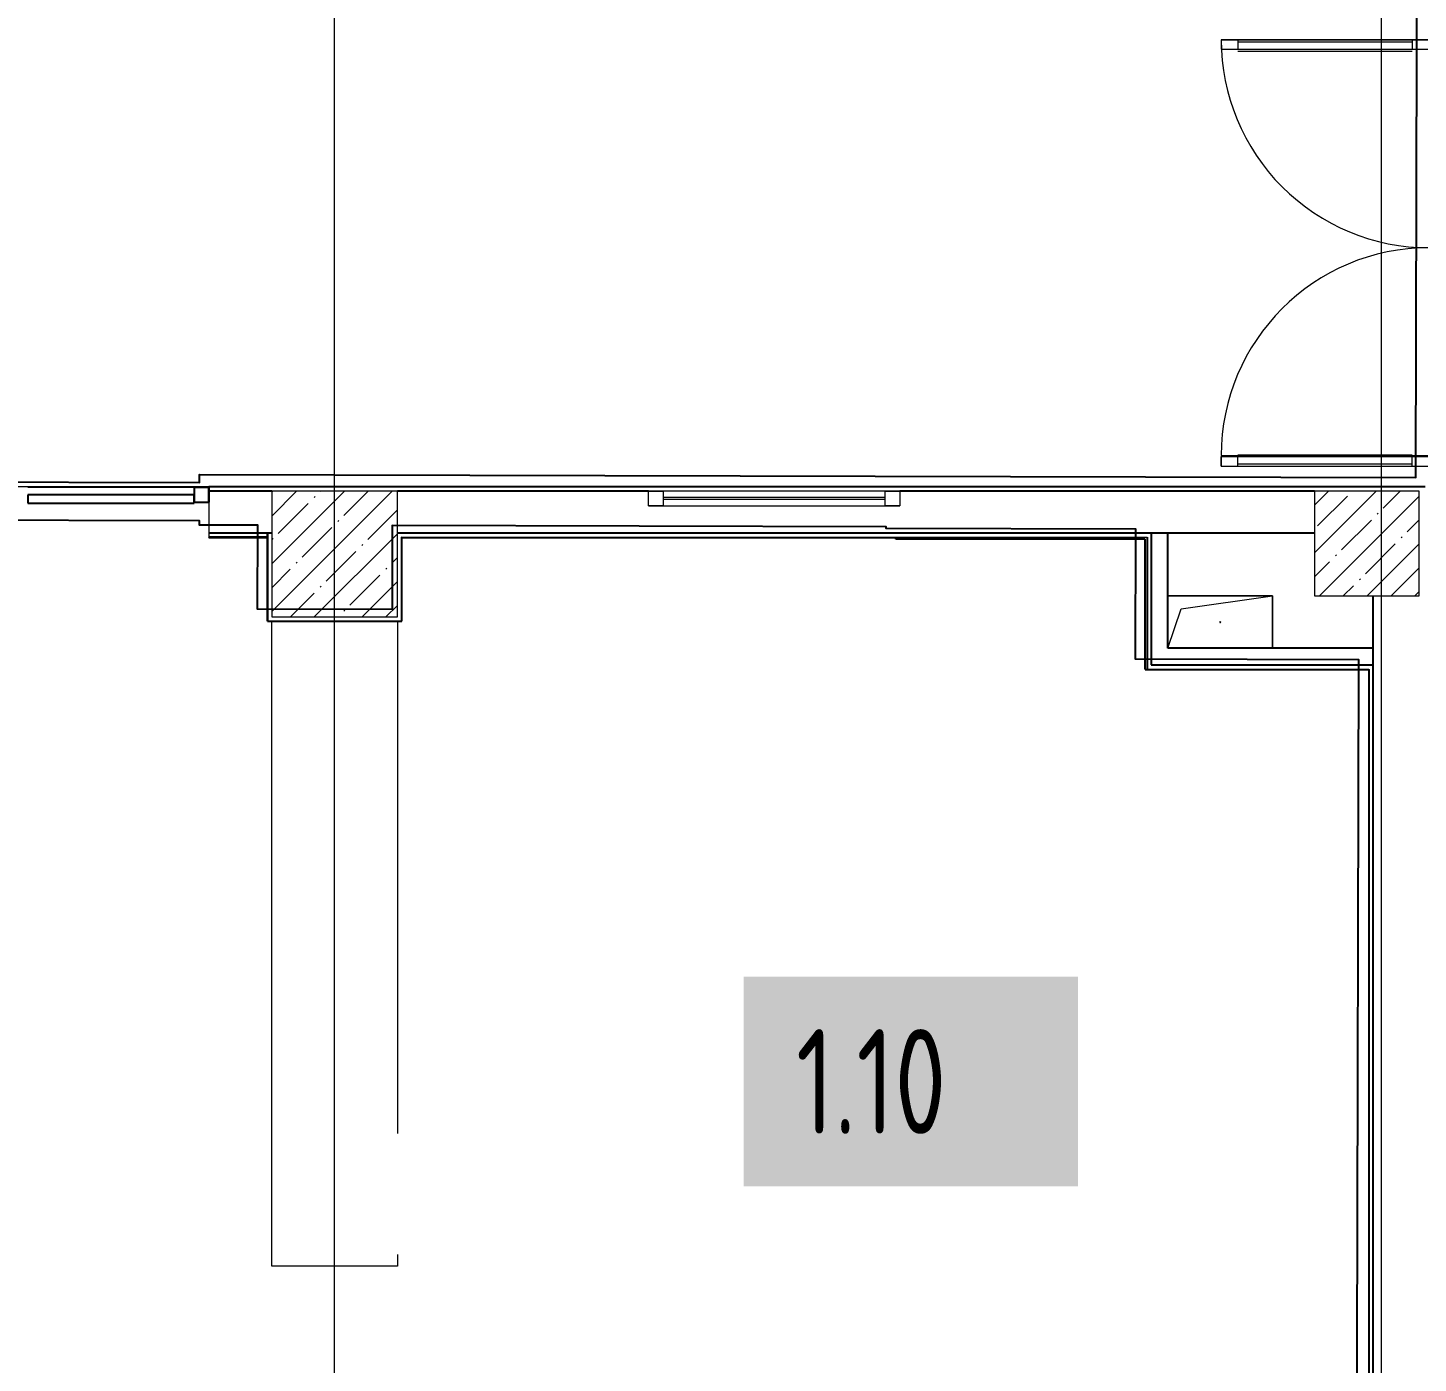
# Model space of a CAD drawing. Header units: millimetres. Extents: x 3914 to 443608, y -156176 to 78197.
# Drawn here: x 58102 to 64742, y -142377 to -136000 of the extents above; entities that cross this region are included whole.
import ezdxf

# ---------------------------------------------------------------- set-up
doc = ezdxf.new("R2010")
doc.units = ezdxf.units.MM
for name, color, linetype, lineweight in [('A-DETL-GENF', 7, 'Continuous', 9), ('A-DOOR-1', 7, 'Continuous', 5), ('A-FLOR', 7, 'Continuous', 9), ('A-GENM', 7, 'Continuous', 9), ('A-GLAZ', 7, 'Continuous', 9), ('A-GLAZ-1', 7, 'Continuous', 5), ('A-GLAZ-CURT-2', 7, 'Continuous', 25), ('A-GLAZ-CWMG', 7, 'Continuous', 9), ('A-GLAZ-CWMG-1', 7, 'Continuous', 25), ('S-COLS-1', 7, 'Continuous', 5), ('Оси', 7, 'Continuous', 9)]:
    doc.layers.add(name, color=color, linetype=linetype, lineweight=lineweight)
doc.styles.add('СПДС', font='ГОСТ тип А.ttf', dxfattribs={"width": 0.9})

# ---------------------------------------------------------------- blocks, each defined once
blk = doc.blocks.new('BSC_Колонна _Прямоугольная - 600х600-V39-Объем проектирования 1 этажа')
at = {"layer": 'S-COLS-1'}
h = blk.add_hatch(dxfattribs=at)
h.set_pattern_fill('FP_65', color=256, style=0, pattern_type=2)
h.set_pattern_definition([(45, (-33310, -7600), (-114.04925, 114.04925), []), (45, (-33195.95, -7600), (-114.04925, 114.04925), [201.613, -40.323, 6.706, -33.617])])
h.paths.add_polyline_path([(300, -300), (300, 300), (-300, 300), (-300, -300)])
for p, q in [((300, 300), (-300, 300)), ((-300, 300), (-300, -300)), ((300, -300), (300, 300)), ((-300, -300), (300, -300))]:
    blk.add_line(p, q, dxfattribs=at)
blk = doc.blocks.new('Дверь_Витражная_остекление_ - ДВН_ДАО_Главный вход_1800 в свету 5-32258809-Объем проектирования 1 этажа')
at = {"layer": 'A-DETL-GENF'}
for p, q in [((992.5, 20), (992.5, -20)), ((992.5, 20), (992.5, -20)), ((-947.5, -20), (-992.5, -20)), ((-947.5, -20), (-992.5, -20)), ((-992.5, -1012.5), (-992.5, -20.8)), ((-992.5, -20.8), (-992.5, -1012.5)), ((-947.5, -1012.5), (-947.5, -20.8)), ((-947.5, -1012.5), (-947.5, -20.8)), ((997.5, -1012.5), (997.5, -20)), ((997.5, -20), (997.5, -1012.5)), ((1042.5, -1012.5), (1042.5, -20)), ((1042.5, -1012.5), (1042.5, -20)), ((-992.5, -100), (-947.5, -100)), ((-982.5, -932.5), (-982.5, -100)), ((-938.5, -932.5), (-938.5, -100)), ((988.5, -932.5), (988.5, -100)), ((1042.5, -100), (997.5, -100)), ((1032.5, -932.5), (1032.5, -100)), ((-992.5, -932.5), (-947.5, -932.5)), ((1042.5, -932.5), (997.5, -932.5)), ((-992.5, -1012.5), (-947.5, -1012.5)), ((-992.5, -1012.5), (-947.5, -1012.5)), ((1042.5, -1012.5), (997.5, -1012.5)), ((997.5, -1012.5), (1042.5, -1012.5))]:
    blk.add_line(p, q, dxfattribs=at)
at = {"layer": 'A-DOOR-1'}
for p, q in [((-1042.5, 20), (-992.5, 20)), ((-1042.5, -20), (-1042.5, 20)), ((-992.5, 20), (-992.5, -20)), ((992.5, 20), (1042.5, 20)), ((992.5, -20), (992.5, 20)), ((1042.5, 20), (1042.5, -20)), ((-992.5, -20), (-1042.5, -20)), ((-992.5, -1012.5), (-992.5, -20.8)), ((1042.5, -20), (992.5, -20)), ((992.5, -1012.5), (992.5, -20.8))]:
    blk.add_line(p, q, dxfattribs=at)
for centre, start, end in [((-992.5, -20), 270, 0), ((992.5, -20), 180, 270)]:
    blk.add_arc(centre, 992.5, start, end, dxfattribs=at)
blk = doc.blocks.new('BSC_Колонна _Прямоугольная - 500х500-V97-Объем проектирования 1 этажа')
at = {"layer": 'S-COLS-1'}
h = blk.add_hatch(dxfattribs=at)
h.set_pattern_fill('FP_113', color=256, style=0, pattern_type=2)
h.set_pattern_definition([(45, (-38240, -7650), (-114.04925, 114.04925), []), (45, (-38125.95, -7650), (-114.04925, 114.04925), [201.613, -40.323, 6.706, -33.617])])
h.paths.add_polyline_path([(30, -250), (250, -250), (250, 250), (-250, 250), (-250, -250)])
for p, q in [((250, 250), (-250, 250)), ((-250, 250), (-250, -250)), ((250, -250), (250, 250)), ((-250, -250), (250, -250))]:
    blk.add_line(p, q, dxfattribs=at)
blk = doc.blocks.new('GM_Отверстие прямоугольное _в плите_ - Отверстие-V119-Объем проектирования 1 этажа')
at = {"layer": 'A-GENM'}
for p, q in [((-250, 125), (250, 125)), ((250, 125), (-250, 125)), ((-187.5, 62.5), (250, 125)), ((250, 125), (250, -125)), ((250, -125), (250, 125)), ((-250, -125), (-187.5, 62.5))]:
    blk.add_line(p, q, dxfattribs=at)
for start, end in [(360, 180), (180, 360)]:
    blk.add_arc((0, 0), 2.5, start, end, dxfattribs=at)
blk = doc.blocks.new('Прямоугольный импост - 50 x 70 мм-V257-Объем проектирования 1 этажа')
at = {"layer": 'A-GLAZ-CWMG-1'}
for p, q in [((-70, 35), (0, 35)), ((-70, -35), (-70, 35)), ((0, 35), (0, -35)), ((0, -35), (-70, -35))]:
    blk.add_line(p, q, dxfattribs=at)
blk = doc.blocks.new('Системная панель - Стекло - 40мм-V261-Объем проектирования 1 этажа')
at = {"layer": 'A-GLAZ-CURT-2'}
for p, q in [((397.5, 0), (-397.5, 0)), ((-397.5, 0), (-397.5, -40)), ((397.5, -40), (397.5, 0)), ((-397.5, -40), (397.5, -40))]:
    blk.add_line(p, q, dxfattribs=at)
blk = doc.blocks.new('Прямоугольный импост - 50 x 70 мм-V263-Объем проектирования 1 этажа')
at = {"layer": 'A-GLAZ-CWMG'}
blk.add_line((32640, 7918), (31845, 7918), dxfattribs=at)
blk = doc.blocks.new('120_Окно_СКБ_1Ст - 120_Окно_СКБ_1Ст 400х1200 EI30-24228909-Объем проектирования 1 этажа')
at = {"layer": 'A-GLAZ'}
for p, q in [((-600, 30), (-600, 100)), ((-600, 100), (-530, 100)), ((-530, 100), (-530, 30)), ((530, 30), (530, 100)), ((530, 100), (600, 100)), ((600, 100), (600, 30)), ((-530, 30), (-600, 30)), ((600, 30), (530, 30))]:
    blk.add_line(p, q, dxfattribs=at)
at = {"layer": 'A-GLAZ-1'}
for p, q in [((600, 100), (-600, 100)), ((530, 70), (-530, 70)), ((-600, 30), (600, 30)), ((530, 60), (-530, 60))]:
    blk.add_line(p, q, dxfattribs=at)

msp = doc.modelspace()

# ---------------------------------------------------------------- linework, layer by layer
for p, q in [((64776, -138191.7), (58967, -138191.7)), ((58967, -138191.7), (58967, -138192.7)), ((58967, -138192.7), (58967, -138264.7)), ((59267, -138212.7), (58967, -138212.7)), ((61067, -138212.7), (59867, -138212.7)), ((64247, -138212.7), (62267, -138212.7)), ((59267, -138412.7), (58967, -138412.7)), ((59246, -138432.7), (58967, -138432.7)), ((58967, -138432.7), (58967, -138433.7)), ((58967, -138433.7), (59246, -138433.7)), ((59246, -138412.7), (59246, -138432.7)), ((59246, -138433.7), (59246, -138432.7)), ((59246, -138433.7), (59246, -138833.7)), ((59247, -138832.7), (59247, -138412.7)), ((64247, -138412.7), (59867, -138412.7)), ((59887, -138432.7), (59887, -138433.7)), ((59888, -138433.7), (59887, -138433.7)), ((59888, -138433.7), (62247, -138433.7)), ((59888, -138833.7), (59888, -138433.7)), ((62247, -138433.7), (62247, -138432.7)), ((62247, -138433.7), (63439, -138433.7)), ((62247, -138441.7), (62247, -138433.7)), ((63439, -138441.7), (62247, -138441.7)), ((63439, -138433.7), (63439, -138432.7)), ((63439, -139062.7), (63439, -138441.7)), ((63447, -138432.7), (63447, -139062.7)), ((63467, -138412.7), (63467, -139042.7)), ((63547, -138962.7), (63547, -138412.7)), ((64527, -145712.7), (64527, -138712.7)), ((59246, -138832.7), (59248.3, -138832.7)), ((59246, -138833.7), (59888, -138833.7)), ((59887, -138832.7), (59887, -138833.7)), ((64527, -138962.7), (63547, -138962.7)), ((63467, -139042.7), (64527, -139042.7)), ((63439, -139062.7), (63439, -139063.7)), ((63439, -139063.7), (64506, -139063.7)), ((64506, -139062.7), (64507, -139062.7)), ((64506, -139063.7), (64506, -145691.7))]:
    msp.add_line(p, q)
at = {"flags": 128}
msp.add_lwpolyline([(54279.7, -135163.6), (54258.7, -135163.6), (54251.8, -138122.1), (56421.8, -138127.1), (56421.7, -138165.1), (58921.7, -138171), (58921.8, -138133), (64730.8, -138146.7), (64737.2, -135388.7), (64187.2, -135387.4), (64188.5, -134845.4), (64468.5, -134846), (64496.2, -123064.1), (63866.7, -123062.6), (63724.2, -123062.2), (63237.2, -123061.1), (63237.2, -123060.1), (61437.2, -123055.9), (61437.2, -123056.9), (60950.2, -123055.7), (60807.7, -123055.4), (60478.2, -123054.6), (60456.5, -132298.6), (54286.5, -132284.1)], close=True, dxfattribs=at)
msp.add_lwpolyline([(56424.5, -145907.2), (59182.5, -145913.6), (59183.4, -145533.6), (59825.4, -145535.2), (59824.5, -145915.2), (62500.2, -145921.4), (62501, -145541.4), (62943, -145542.5), (62942.2, -145922.5), (64162.5, -145925.3), (64163.2, -145645.3), (64443.2, -145646), (64458.7, -139018), (63391.7, -139015.5), (63393.2, -138393.5), (62201.2, -138390.7), (62201.2, -138382.7), (59842.2, -138377.2), (59841.3, -138777.2), (59199.3, -138775.7), (59200.2, -138375.7), (58921.2, -138375), (58921.3, -138354), (56421.3, -138348.1)], dxfattribs=at)
at = {"layer": 'A-FLOR'}
for p, q in [((64752, -138192.7), (56469.1, -138192.7)), ((58967, -138264.7), (58967, -138432.7)), ((58967, -138432.7), (59248.3, -138432.7)), ((59248.3, -138432.7), (59248.3, -138832.7)), ((59887, -138432.7), (63447, -138432.7)), ((59887, -138832.7), (59887, -138433.7)), ((59248.3, -138832.7), (59887, -138832.7)), ((59267, -141912.7), (59267, -138832.7)), ((59867, -138832.7), (59867, -141280)), ((63447, -139062.7), (64506, -139062.7)), ((64507, -139062.7), (64507, -145691.7)), ((59867, -141857.6), (59867, -141912.7)), ((59867, -141912.7), (59267, -141912.7))]:
    msp.add_line(p, q, dxfattribs=at)
at = {"layer": 'Оси'}
for points in [[(59567, -148019), (59567, -143019), (59567, -123714.7), (59567, -118714.7)], [(64567, -148019), (64567, -143019), (64567, -127335), (64567, -122335)]]:
    msp.add_lwpolyline(points, dxfattribs=at)

# ---------------------------------------------------------------- block references
at = {"rotation": 269.9999999999999}
msp.add_blockref('Дверь_Витражная_остекление_ - ДВН_ДАО_Главный вход_1800 в свету 5-32258809-Объем проектирования 1 этажа', (64814, -137050.2), dxfattribs=at)
for name, p in [('Прямоугольный импост - 50 x 70 мм-V263-Объем проектирования 1 этажа', (26257, -146112.7)), ('Системная панель - Стекло - 40мм-V261-Объем проектирования 1 этажа', (58499.5, -138229.7)), ('BSC_Колонна _Прямоугольная - 600х600-V39-Объем проектирования 1 этажа', (59567, -138512.7)), ('BSC_Колонна _Прямоугольная - 500х500-V97-Объем проектирования 1 этажа', (64497, -138462.7)), ('GM_Отверстие прямоугольное _в плите_ - Отверстие-V119-Объем проектирования 1 этажа', (63797, -138837.7))]:
    msp.add_blockref(name, p)
at = {"extrusion": (0, 0, -1), "rotation": 180}
msp.add_blockref('Прямоугольный импост - 50 x 70 мм-V257-Объем проектирования 1 этажа', (-58967, -138229.7), dxfattribs=at)
at = {"color": 3}
msp.add_blockref('120_Окно_СКБ_1Ст - 120_Окно_СКБ_1Ст 400х1200 EI30-24228909-Объем проектирования 1 этажа', (61667, -138312.7), dxfattribs=at)

# ---------------------------------------------------------------- texts
at = {"insert": (61771, -140781.4), "char_height": 500, "width": 1096.708, "attachment_point": 1, "style": 'СПДС', "bg_fill": 1, "box_fill_scale": 1.5, "bg_fill_color": 7, "bg_fill_true_color": 16777215, "bg_fill_transparency": 0}
msp.add_mtext('1.10', dxfattribs=at)

doc.saveas('drawing.dxf')
